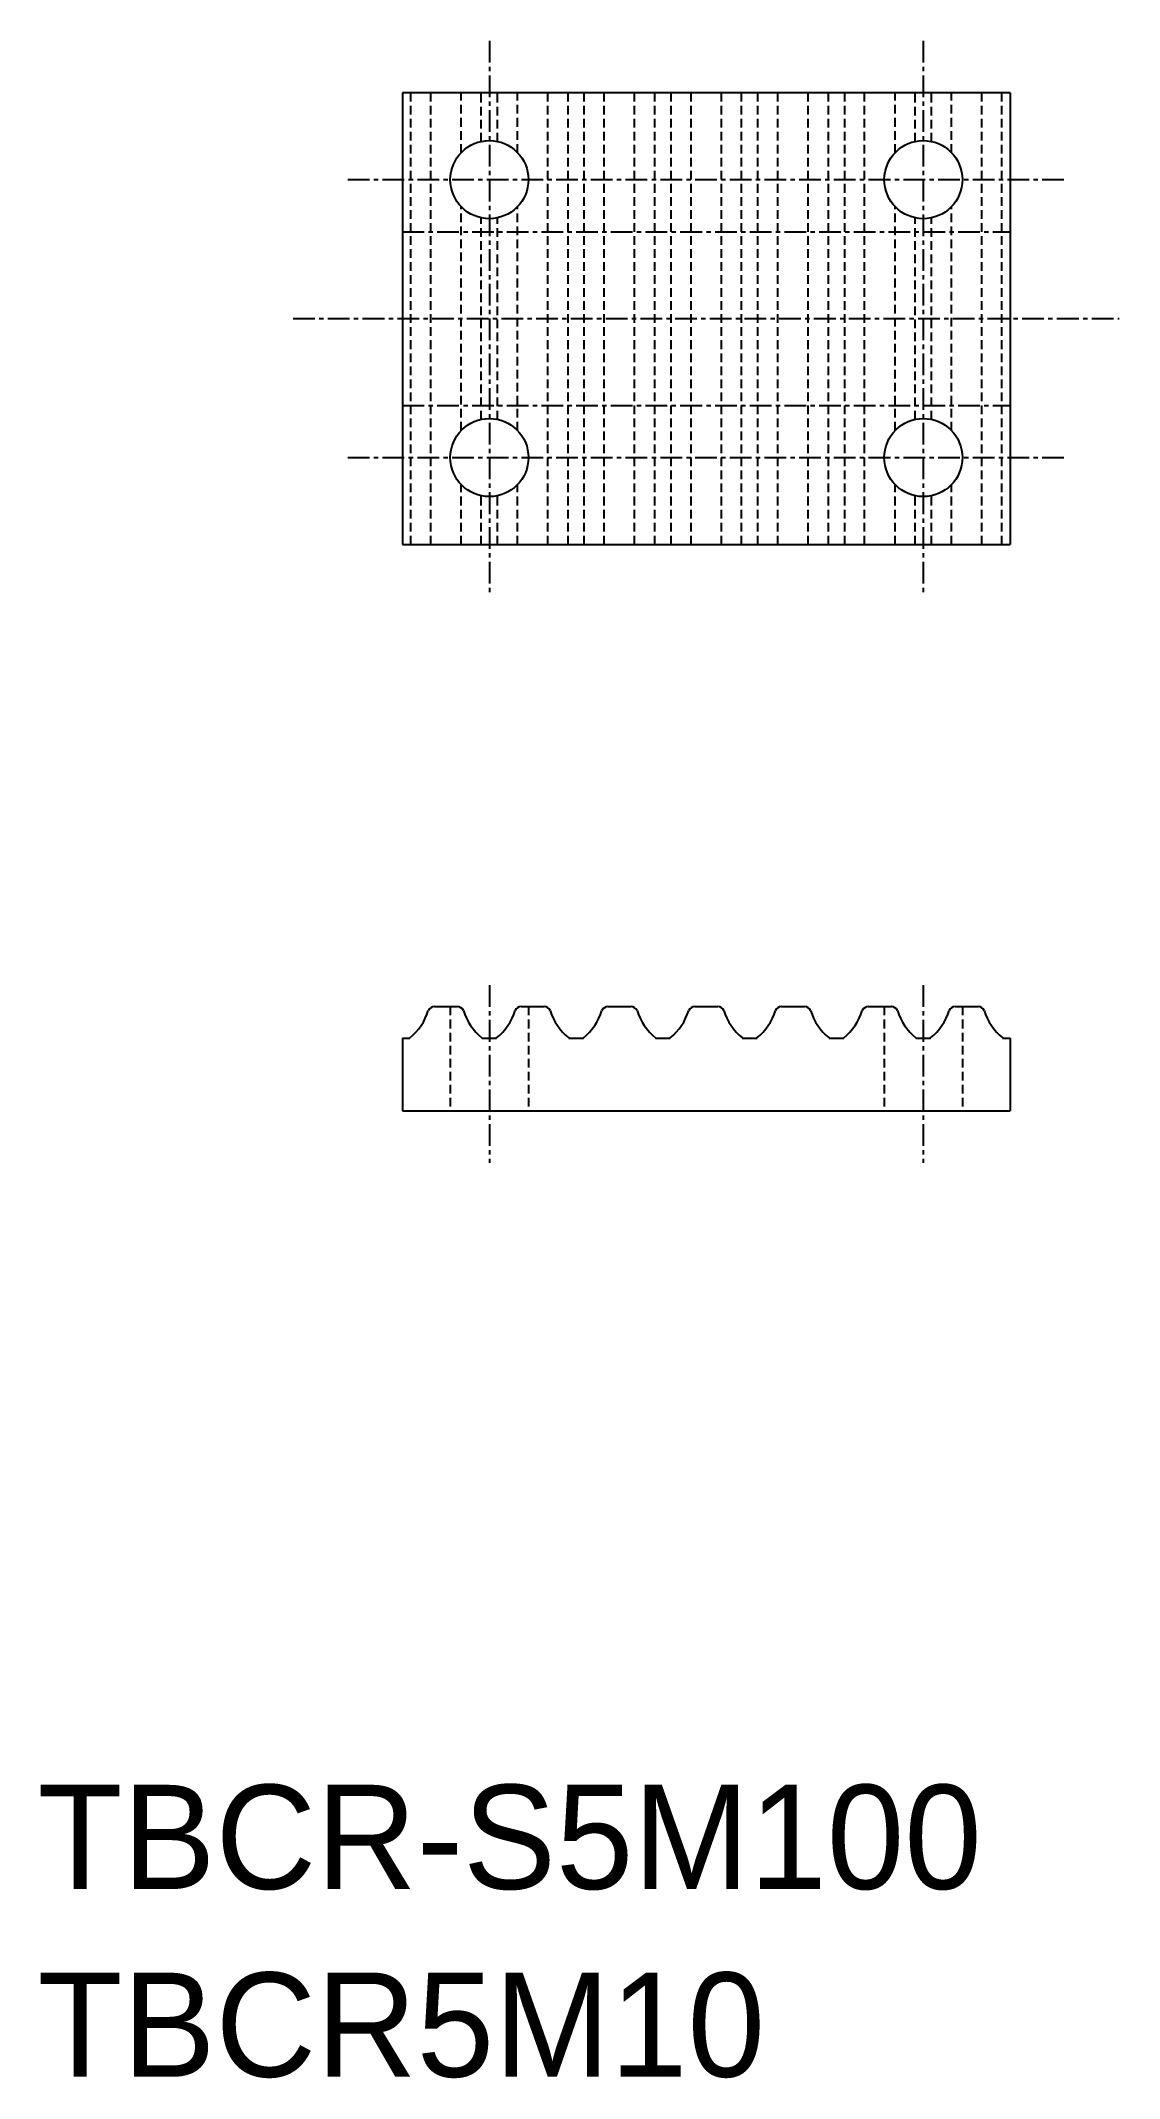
# Model space of a CAD drawing. Extents: x -286 to -224, y -61 to 56.
import ezdxf

# ---------------------------------------------------------------- set-up
doc = ezdxf.new("R2010")
doc.units = 0
doc.linetypes.add('CENTER', pattern=[2, 1.25, -0.25, 0.25, -0.25])
doc.linetypes.add('DASHED', pattern=[0.75, 0.5, -0.25])
doc.layers.get('0').update_dxf_attribs({"linetype": 'CONTINUOUS'})
doc.layers.add('CENTER', color=1, linetype='CENTER')

msp = doc.modelspace()

# ---------------------------------------------------------------- linework, layer by layer
at = {"color": 7, "linetype": 'CONTINUOUS'}
for p, q in [((-229.96, 53.41), (-264.96, 53.41)), ((-264.96, 53.41), (-264.96, 27.41)), ((-229.96, 53.41), (-229.96, 27.41)), ((-264.96, 27.41), (-229.96, 27.41)), ((-263.13, 0.8), (-261.8, 0.8)), ((-258.13, 0.8), (-256.8, 0.8)), ((-253.13, 0.8), (-251.8, 0.8)), ((-248.13, 0.8), (-246.8, 0.8)), ((-243.13, 0.8), (-241.8, 0.8)), ((-238.13, 0.8), (-236.8, 0.8)), ((-233.13, 0.8), (-231.8, 0.8)), ((-264.96, -1.01), (-264.54, -1.01)), ((-264.96, -1.01), (-264.96, -5.2)), ((-260.39, -1.01), (-259.54, -1.01)), ((-255.39, -1.01), (-254.54, -1.01)), ((-250.39, -1.01), (-249.54, -1.01)), ((-245.39, -1.01), (-244.54, -1.01)), ((-240.39, -1.01), (-239.54, -1.01)), ((-235.39, -1.01), (-234.54, -1.01)), ((-230.39, -1.01), (-229.96, -1.01)), ((-229.96, -1.01), (-229.96, -5.2)), ((-264.96, -5.2), (-229.96, -5.2))]:
    msp.add_line(p, q, dxfattribs=at)
at = {"color": 3, "linetype": 'DASHED'}
for p, q in [((-264.49, 27.41), (-264.49, 53.41)), ((-263.34, 27.41), (-263.34, 53.41)), ((-261.59, 49.96), (-261.59, 53.41)), ((-260.43, 50.61), (-260.43, 53.41)), ((-259.49, 50.61), (-259.49, 53.41)), ((-258.34, 49.96), (-258.34, 53.41)), ((-256.59, 27.41), (-256.59, 53.41)), ((-255.43, 27.41), (-255.43, 53.41)), ((-254.49, 27.41), (-254.49, 53.41)), ((-253.34, 27.41), (-253.34, 53.41)), ((-251.59, 27.41), (-251.59, 53.41)), ((-250.43, 27.41), (-250.43, 53.41)), ((-249.49, 27.41), (-249.49, 53.41)), ((-248.34, 27.41), (-248.34, 53.41)), ((-246.59, 27.41), (-246.59, 53.41)), ((-245.43, 27.41), (-245.43, 53.41)), ((-244.49, 27.41), (-244.49, 53.41)), ((-243.34, 27.41), (-243.34, 53.41)), ((-241.59, 27.41), (-241.59, 53.41)), ((-240.43, 27.41), (-240.43, 53.41)), ((-239.49, 27.41), (-239.49, 53.41)), ((-238.34, 27.41), (-238.34, 53.41)), ((-236.59, 49.96), (-236.59, 53.41)), ((-235.43, 50.61), (-235.43, 53.41)), ((-234.49, 50.61), (-234.49, 53.41)), ((-233.34, 49.96), (-233.34, 53.41)), ((-231.59, 27.41), (-231.59, 53.41)), ((-230.43, 27.41), (-230.43, 53.41)), ((-261.59, 33.96), (-261.59, 46.85)), ((-260.43, 34.61), (-260.43, 46.21)), ((-259.49, 34.61), (-259.49, 46.21)), ((-258.34, 33.96), (-258.34, 46.85)), ((-236.59, 33.96), (-236.59, 46.85)), ((-235.43, 34.61), (-235.43, 46.21)), ((-234.49, 34.61), (-234.49, 46.21)), ((-233.34, 33.96), (-233.34, 46.85)), ((-261.59, 27.41), (-261.59, 30.85)), ((-258.34, 27.41), (-258.34, 30.85)), ((-236.59, 27.41), (-236.59, 30.85)), ((-233.34, 27.41), (-233.34, 30.85)), ((-260.43, 27.41), (-260.43, 30.21)), ((-259.49, 27.41), (-259.49, 30.21)), ((-235.43, 27.41), (-235.43, 30.21)), ((-234.49, 27.41), (-234.49, 30.21)), ((-262.21, 0.8), (-262.21, -5.2)), ((-257.71, 0.8), (-257.71, -5.2)), ((-237.21, 0.8), (-237.21, -5.2)), ((-232.71, 0.8), (-232.71, -5.2))]:
    msp.add_line(p, q, dxfattribs=at)
at = {"color": 7, "linetype": 'CONTINUOUS'}
for centre in [(-259.96, 48.41), (-234.96, 48.41), (-259.96, 32.41), (-234.96, 32.41)]:
    msp.add_circle(centre, 2.25, dxfattribs=at)
for centre, radius, start, end in [((-266.59, 1.52), 3.25, 309.0203, 343.249), ((-263.13, 0.42), 0.38, 90, 155.38), ((-261.8, 0.42), 0.38, 24.62, 90), ((-258.34, 1.52), 3.25, 196.751, 230.9797), ((-261.59, 1.52), 3.25, 309.0203, 343.249), ((-258.13, 0.42), 0.38, 90, 155.38), ((-256.8, 0.42), 0.38, 24.62, 90), ((-253.34, 1.52), 3.25, 196.751, 230.9797), ((-256.59, 1.52), 3.25, 309.0203, 343.249), ((-253.13, 0.42), 0.38, 90, 155.38), ((-251.8, 0.42), 0.38, 24.62, 90), ((-248.34, 1.52), 3.25, 196.751, 230.9797), ((-251.59, 1.52), 3.25, 309.0203, 343.249), ((-248.13, 0.42), 0.38, 90, 155.38), ((-246.8, 0.42), 0.38, 24.62, 90), ((-243.34, 1.52), 3.25, 196.751, 230.9797), ((-246.59, 1.52), 3.25, 309.0203, 343.249), ((-243.13, 0.42), 0.38, 90, 155.38), ((-241.8, 0.42), 0.38, 24.62, 90), ((-238.34, 1.52), 3.25, 196.751, 230.9797), ((-241.59, 1.52), 3.25, 309.0203, 343.249), ((-238.13, 0.42), 0.38, 90, 155.38), ((-236.8, 0.42), 0.38, 24.62, 90), ((-233.34, 1.52), 3.25, 196.751, 230.9797), ((-236.59, 1.52), 3.25, 309.0203, 343.249), ((-233.13, 0.42), 0.38, 90, 155.38), ((-231.8, 0.42), 0.38, 24.62, 90), ((-228.34, 1.52), 3.25, 196.751, 230.9797)]:
    msp.add_arc(centre, radius, start, end, dxfattribs=at)
at = {"layer": 'CENTER', "color": 1, "linetype": 'CENTER'}
for p, q in [((-259.96, 56.41), (-259.96, 24.41)), ((-234.96, 56.41), (-234.96, 24.41)), ((-268.11, 48.41), (-226.82, 48.41)), ((-264.96, 45.41), (-229.96, 45.41)), ((-271.26, 40.41), (-223.67, 40.41)), ((-264.96, 35.41), (-229.96, 35.41)), ((-268.11, 32.41), (-226.82, 32.41)), ((-259.96, 2.03), (-259.96, -8.2)), ((-234.96, 2.03), (-234.96, -8.2))]:
    msp.add_line(p, q, dxfattribs=at)

# ---------------------------------------------------------------- texts
at = {"color": 7, "linetype": 'CONTINUOUS'}
for s, p in [('TBCR-S5M100', (-285.99, -50)), ('TBCR5M10', (-285.99, -60.81))]:
    msp.add_text(s, height=6, dxfattribs=at).set_placement(p)

doc.saveas('drawing.dxf')
